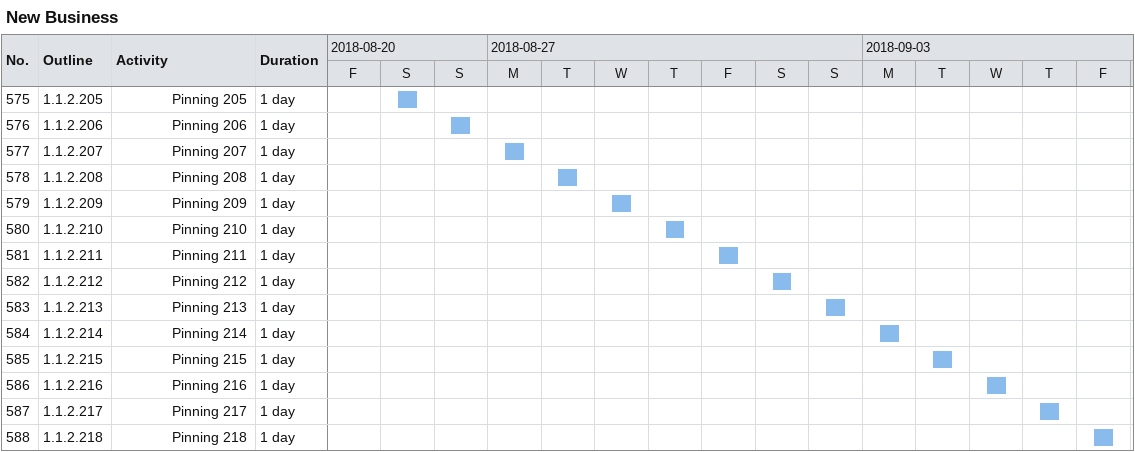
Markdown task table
New Business

| ID | WBS | Task | Duration | Start | Finish |
|---|---|---|---|---|---|
| 575 | 1.1.2.205 | Pinning 205 | 1d | 2018-08-25 | 2018-08-25 |
| 576 | 1.1.2.206 | Pinning 206 | 1d | 2018-08-26 | 2018-08-26 |
| 577 | 1.1.2.207 | Pinning 207 | 1d | 2018-08-27 | 2018-08-27 |
| 578 | 1.1.2.208 | Pinning 208 | 1d | 2018-08-28 | 2018-08-28 |
| 579 | 1.1.2.209 | Pinning 209 | 1d | 2018-08-29 | 2018-08-29 |
| 580 | 1.1.2.210 | Pinning 210 | 1d | 2018-08-30 | 2018-08-30 |
| 581 | 1.1.2.211 | Pinning 211 | 1d | 2018-08-31 | 2018-08-31 |
| 582 | 1.1.2.212 | Pinning 212 | 1d | 2018-09-01 | 2018-09-01 |
| 583 | 1.1.2.213 | Pinning 213 | 1d | 2018-09-02 | 2018-09-02 |
| 584 | 1.1.2.214 | Pinning 214 | 1d | 2018-09-03 | 2018-09-03 |
| 585 | 1.1.2.215 | Pinning 215 | 1d | 2018-09-04 | 2018-09-04 |
| 586 | 1.1.2.216 | Pinning 216 | 1d | 2018-09-05 | 2018-09-05 |
| 587 | 1.1.2.217 | Pinning 217 | 1d | 2018-09-06 | 2018-09-06 |
| 588 | 1.1.2.218 | Pinning 218 | 1d | 2018-09-07 | 2018-09-07 |
